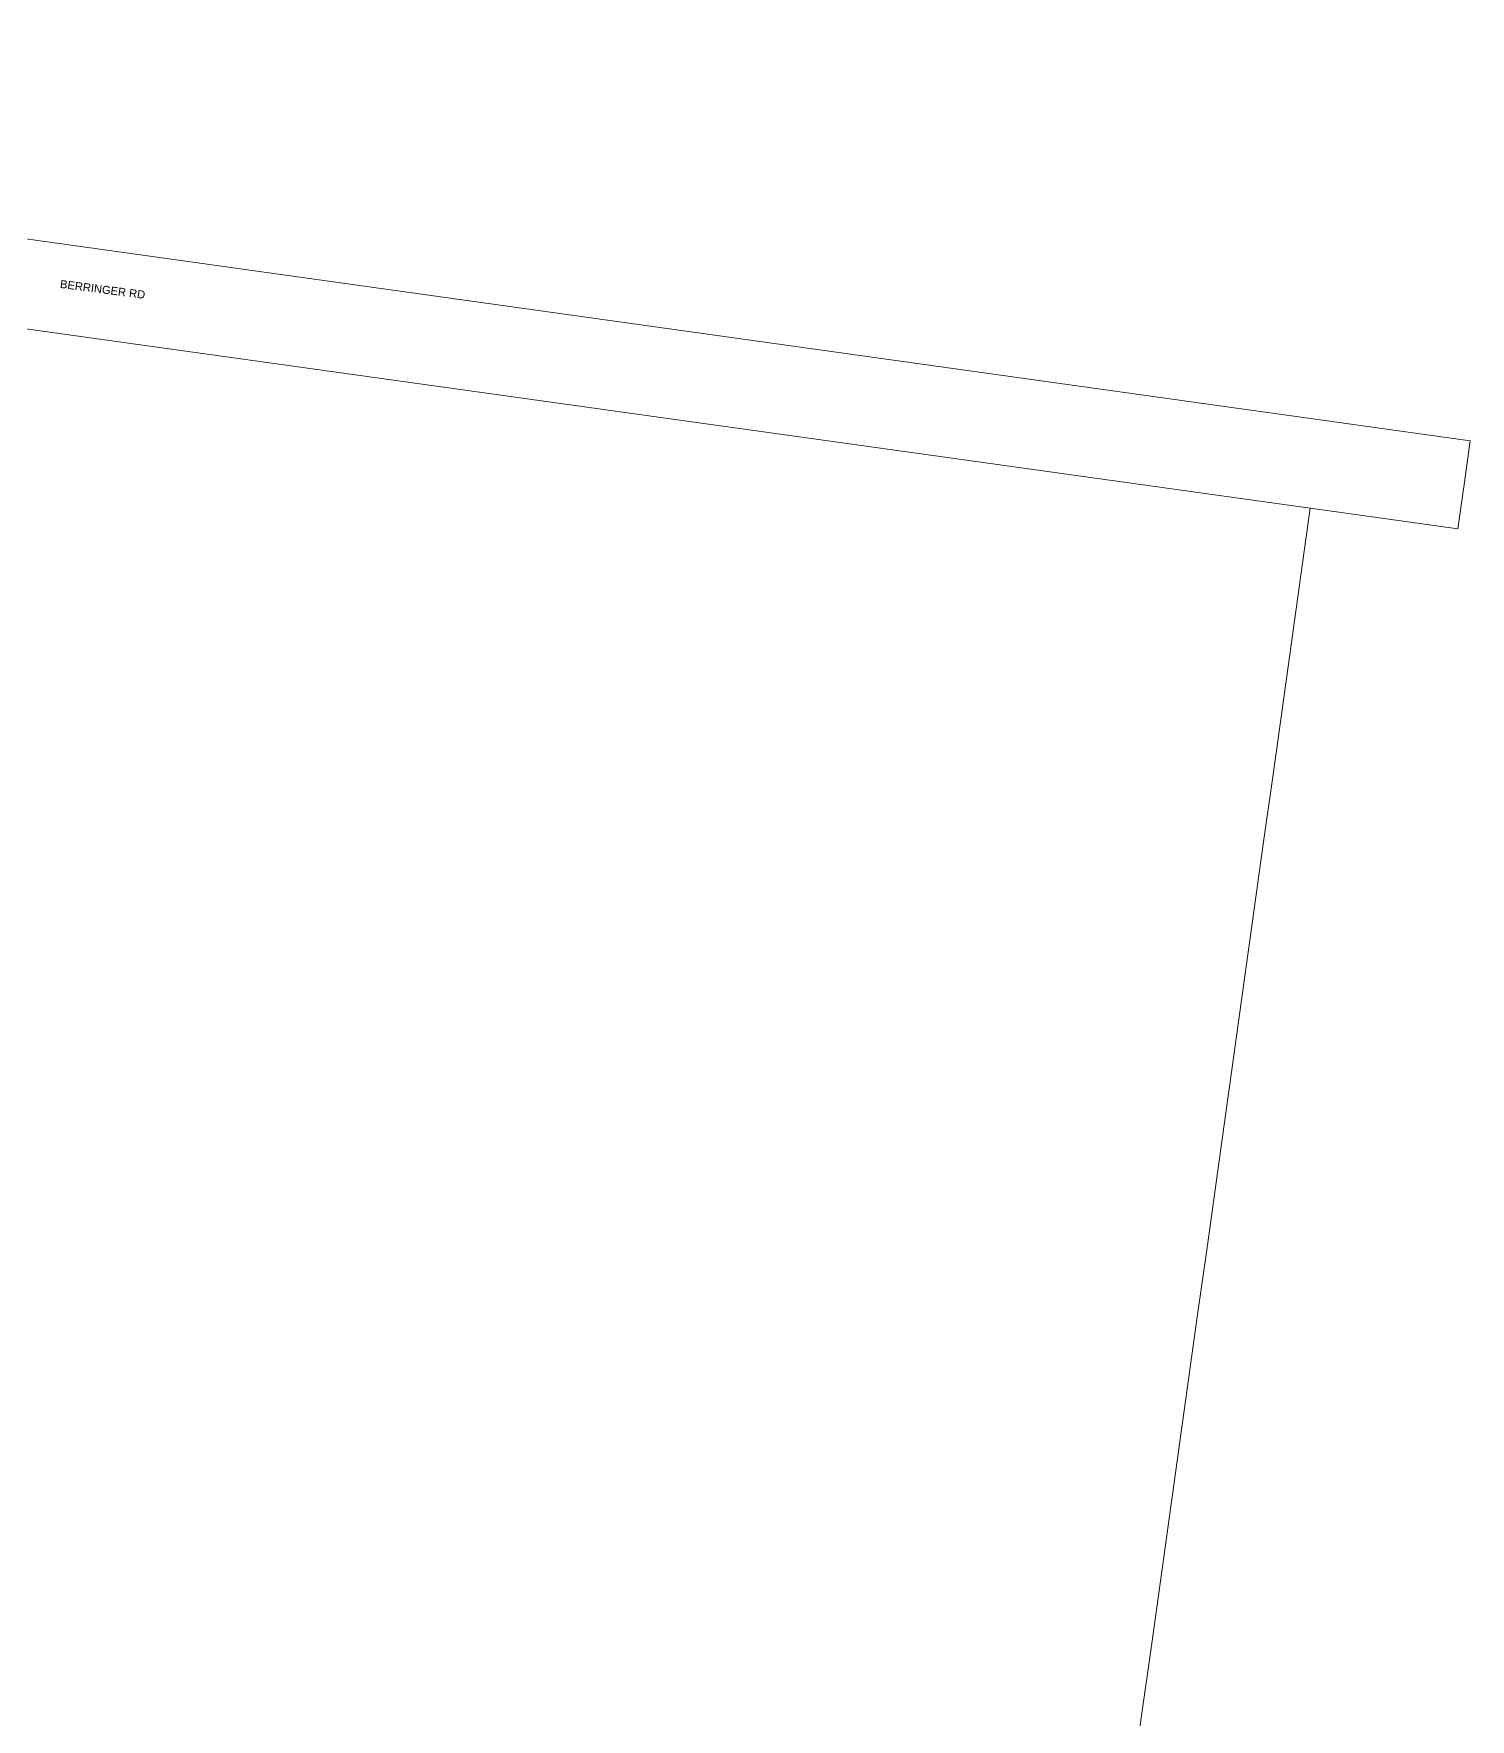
# Model space of a CAD drawing. Header units: metres. Extents: x 272069 to 273785, y 6094580 to 6096012.
# Drawn here: x 273461.7 to 273784.8, y 6095576.8 to 6095955.8 of the extents above; entities that cross this region are included whole.
import ezdxf

# ---------------------------------------------------------------- set-up
doc = ezdxf.new("R2010")
doc.units = ezdxf.units.M
doc.layers.add('Cadastre Land Parcels_SP_EXT', color=9, linetype='Continuous', lineweight=5)
doc.layers.add('Cadastre Roads_SP_EXT', color=9, linetype='Continuous', lineweight=5)
doc.styles.get("Standard").update_dxf_attribs({"font": 'arial.ttf'})

msp = doc.modelspace()

# ---------------------------------------------------------------- linework, layer by layer
at = {"layer": 'Cadastre Land Parcels_SP_EXT', "linetype": 'Continuous'}
msp.add_lwpolyline([(273708.71, 6095561.98), (273710.82, 6095577.1), (273712.94, 6095592.21), (273715.05, 6095607.33), (273717.16, 6095622.44), (273719.27, 6095637.56), (273721.38, 6095652.67), (273723.5, 6095667.78), (273725.61, 6095682.9), (273727.72, 6095698.01), (273729.83, 6095713.13), (273731.95, 6095728.24), (273734.06, 6095743.36), (273736.17, 6095758.47), (273738.28, 6095773.59), (273740.39, 6095788.7), (273742.51, 6095803.82), (273744.62, 6095818.93), (273746.73, 6095834.04), (273748.84, 6095849.14), (273163.97, 6095930.81)], dxfattribs=at)
at = {"layer": 'Cadastre Roads_SP_EXT', "linetype": 'Continuous'}
msp.add_lwpolyline([(273397.63, 6095918.4), (273129.71, 6095955.84), (273128.33, 6095945.98), (273126.93, 6095935.98), (273163.97, 6095930.81), (273748.84, 6095849.14), (273782.06, 6095844.47), (273783.46, 6095854.44), (273784.84, 6095864.27), (273397.63, 6095918.4)], close=True, dxfattribs=at)

# ---------------------------------------------------------------- texts
at = {"layer": 'Cadastre Roads_SP_EXT'}
msp.add_text('BERRINGER RD', height=1.8, rotation=352.5827, dxfattribs=at).set_placement((273467.51, 6095898.69))

doc.saveas('drawing.dxf')
